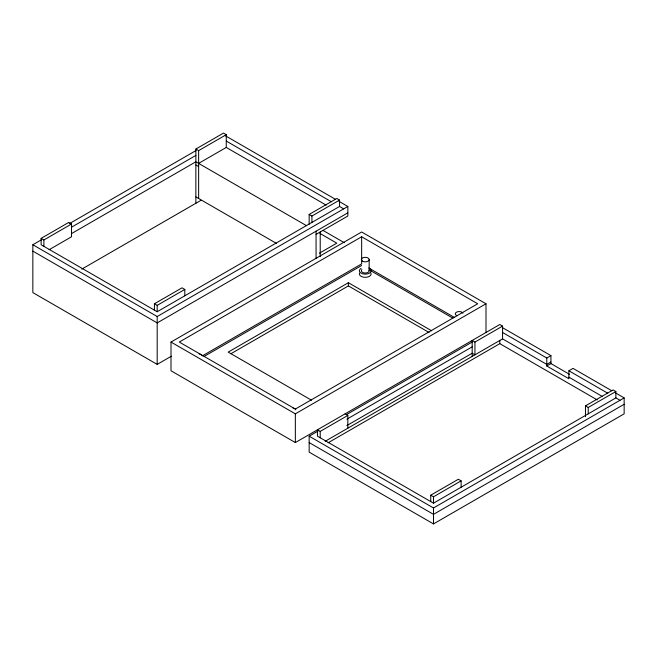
<?xml version="1.0" encoding="UTF-8"?>
<svg xmlns="http://www.w3.org/2000/svg" width="657" height="657" viewBox="0 0 657 657"><rect width="100%" height="100%" fill="white"/><g stroke="black" fill="none" stroke-linecap="round" stroke-linejoin="round"><path stroke-width="0.99" d="M41.728 239.624L32.85 244.749L32.85 292.603L157.187 364.397L171.387 356.193M49.086 249.734L71.531 236.775L71.531 224.012L68.771 222.419L41.136 238.368L41.136 244.749L157.187 311.747L339.554 206.462L343.693 208.852M43.904 246.342L43.904 239.961L71.531 224.012M154.428 310.153L154.428 303.772L182.055 287.823L184.822 289.417L184.822 295.798M157.187 364.397L157.187 316.534L347.84 206.462L347.84 216.038L316.066 234.377L316.066 258.562M157.187 311.747L157.187 305.365L184.822 289.417M195.868 203.276L195.868 149.032L223.503 133.084L226.263 134.677L226.263 147.439L198.636 163.388L198.636 198.488M198.636 163.388L198.636 150.625L226.263 134.677M309.16 224.259L309.16 214.437L336.786 198.488L339.554 200.081L339.554 206.462M311.919 222.419L311.919 216.038L339.554 200.081M320.214 256.6L320.214 231.987M69.24 223.741L196.041 150.527M71.441 227.256L195.868 155.413M71.441 233.637L195.868 161.794L306.507 225.671M81.813 269.124L201.05 200.278M347.84 212.843L157.187 322.916L32.85 251.13M319.392 253.2L336.786 243.156L319.992 233.457M325.215 441.266L502.572 338.872L502.572 326.11L499.813 324.509L295.346 442.563L171.001 370.778L171.001 342.059L361.654 231.987L485.999 303.772L485.999 332.491M361.654 236.775L179.295 342.059L295.346 409.056L477.705 303.772L361.654 236.775L361.654 263.892L202.307 355.889M204.171 356.406L361.654 265.485M431.723 330.824L348.391 282.715L228.201 352.111L311.533 400.22M230.853 353.77L348.391 285.91L429.062 332.483M171.001 342.059L295.346 413.844L485.999 303.772M615.338 392.804L624.15 397.896L624.15 413.844L433.497 523.916L309.16 452.131L309.16 436.182L318.037 431.058M346.436 414.657L472.35 341.96M620.003 400.285L615.864 397.896L433.497 503.18L317.446 436.182L317.446 429.801L320.214 431.394L347.84 415.438L347.84 428.2M472.178 356.414L472.178 340.466L474.945 342.059L502.572 326.11M346.855 419.199L472.178 346.847M346.855 425.58L472.178 353.228L474.945 354.821L474.945 342.059M328.073 442.81L499.813 343.652L597.254 399.916M502.572 332.491L546.78 358.016L550.927 355.618L550.927 363.592L569.496 374.318M550.927 361.999L546.78 364.397L502.572 338.872M546.78 358.016L546.78 365.99L550.927 363.592M546.78 365.99L568.888 378.752L568.888 370.778L573.035 368.38L611.815 390.767M430.737 501.587L430.737 495.206L458.364 479.249L461.132 480.85L461.132 487.231M585.469 416.669L585.469 405.87L613.096 389.921L615.864 391.515L615.864 397.896M430.737 495.206L433.497 496.799L461.132 480.85M585.469 405.87L588.229 407.463L615.864 391.515M309.16 436.182L433.497 507.968L624.15 397.896M624.15 404.277L433.497 514.349L309.16 442.563M199.096 353.918L200.04 354.148A3.909 2.258 0 0 1 201.855 355.511M225.277 135.703L335.407 199.285M338.963 201.338L347.84 206.462M226.263 141.058L331.481 201.806M226.263 147.439L326.176 205.124M195.868 149.032L198.636 150.625M309.16 214.437L311.919 216.038M502.457 327.638L550.927 355.618M568.888 370.778L607.791 393.239M322.973 230.393L344.293 242.696M568.888 377.159L602.485 396.557M195.868 164.989L198.636 166.582M368.741 267.982L454.677 317.594M370.507 270.594L452.821 318.119M195.868 196.895L276.441 243.41M41.136 238.368L43.904 239.961M154.428 303.772L157.187 305.365M345.081 413.844L347.84 415.438M32.85 244.749L157.187 316.534M295.798 409.754L295.412 409.212A3.909 2.258 0 0 0 293.038 408.161M588.229 407.463L588.229 413.844M499.813 340.466L499.813 343.652M433.497 496.799L433.497 503.18M433.497 507.968L433.497 523.916M369.16 259.589L369.16 270.75M348.391 282.715L348.391 285.91M320.214 431.394L320.214 437.776M316.066 231.19L316.066 234.377M295.346 413.844L295.346 442.563M370.909 273.066A5.864 3.384 0 0 1 365.251 277.328A5.864 3.384 0 0 1 359.584 273.066M369.02 270.167A3.909 2.258 0 0 1 364.742 272.992A3.909 2.258 0 0 1 361.867 269.625M457.239 315.779A3.909 2.258 0 0 1 456.812 312.034A3.909 2.258 0 0 1 462.971 313.241M369.39 268.36A5.864 3.384 0 0 1 369.39 273.148A5.864 3.384 0 0 1 361.104 273.148A5.864 3.384 0 0 1 361.104 268.36M362.483 261.182A3.909 2.258 0 0 0 369.02 260.172A3.909 2.258 0 0 0 364.241 257.404A3.909 2.258 0 0 0 362.483 261.182"/></g></svg>
